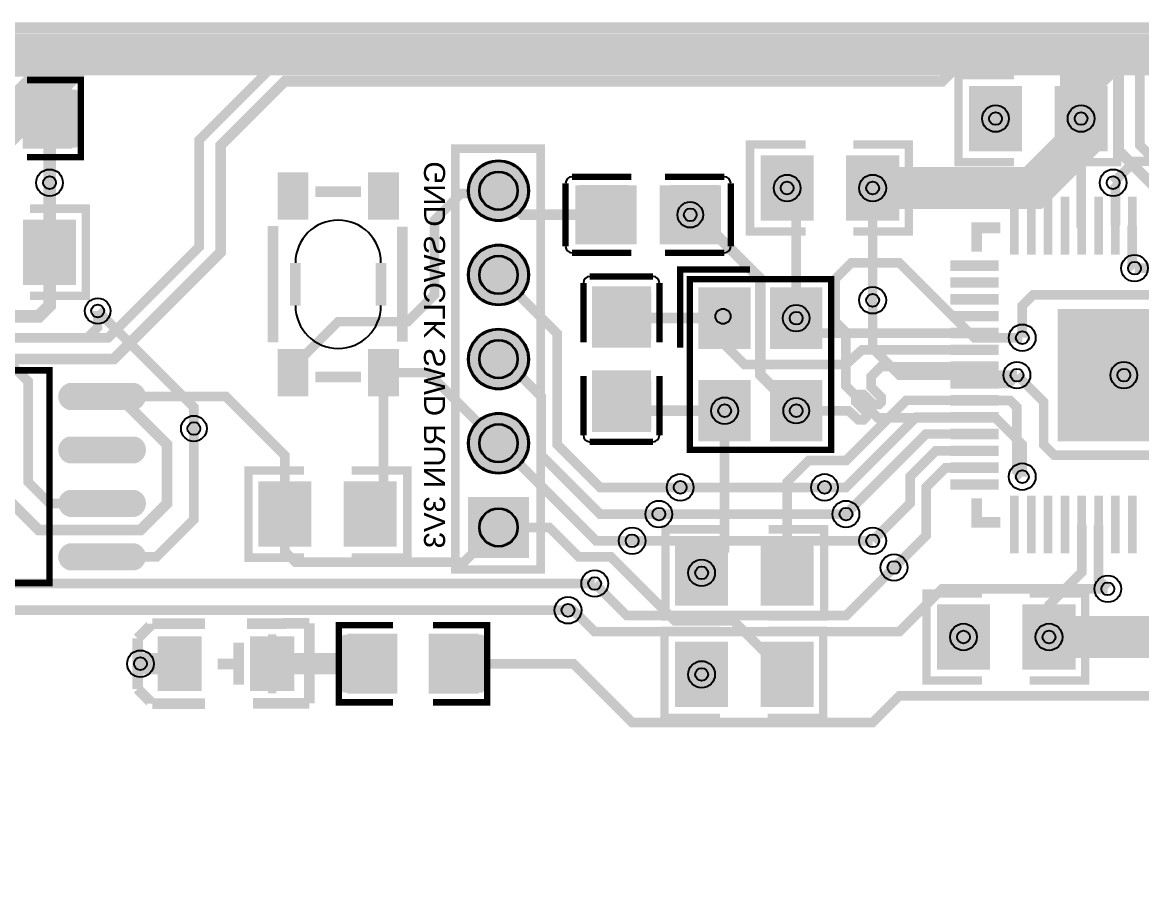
# Model space of a CAD drawing. Extents: x -5 to 8273, y -8280 to 5.
# Drawn here: x 3285 to 4332, y -801 to 5 of the extents above; entities that cross this region are included whole.
import ezdxf

# ---------------------------------------------------------------- set-up
doc = ezdxf.new("R2010")
doc.units = 9
for name, color, linetype, true_color in [('BoardOutLine', 7, 'Continuous', 0xff00ff), ('BottomLayer', 7, 'Continuous', 0x0000ff), ('BottomSilkLayer', 7, 'Continuous', 0x66cc33), ('BottomSolderMaskLayer', 7, 'Continuous', 0xaa00ff), ('Document', 7, 'Continuous', 0xffffff), ('Hole', 7, 'Continuous', 0x222222), ('Multi-Layer', 7, 'Continuous', 0xc0c0c0), ('TopLayer', 7, 'Continuous', 0xff0000), ('TopPasteMaskLayer', 7, 'Continuous', 0x808080), ('TopSilkLayer', 7, 'Continuous', 0xffcc00), ('TopSolderMaskLayer', 7, 'Continuous', 0x800080)]:
    doc.layers.add(name, color=color, linetype=linetype, true_color=true_color)
doc.styles.get("Standard").update_dxf_attribs({"font": 'arial.ttf'})

msp = doc.modelspace()

# ---------------------------------------------------------------- hatches: boundary and pattern name
at = {"layer": 'BottomSolderMaskLayer'}
for points in [[(3701.441, -152.5199999999968, 1), (3758.559, -152.5199999999968, 1)], [(3701.441, -231.26000000000204, 1), (3758.559, -231.26000000000204, 1)], [(3701.441, -310, 1), (3758.559, -310, 1)], [(3701.441, -388.73999999999796, 1), (3758.559, -388.73999999999796, 1)], [(3701.4420362857927, -496.0400362857836), (3701.4420362857927, -438.92203628578864), (3758.5600362857876, -438.92203628578864), (3758.5600362857876, -496.0400362857836)]]:
    msp.add_hatch(color=256, dxfattribs=at).paths.add_polyline_path(points)
at = {"layer": 'Document'}
for points in [[(3514.3699999999953, -567.4420000000027), (3522.243999999999, -567.4420000000027), (3522.243999999999, -622.5599999999977), (3514.3699999999953, -622.5599999999977)], [(3412.0079999999944, -595), (3451.3780000000042, -595), (3451.3780000000042, -589.0950000000012), (3412.0079999999944, -589.0950000000012)], [(3499.985999999997, -598.7090000000026), (3539.3559999999998, -598.7090000000026), (3539.3559999999998, -592.8040000000037), (3499.985999999997, -592.8040000000037)]]:
    msp.add_hatch(color=256, dxfattribs=at).paths.add_polyline_path(points)
at = {"layer": 'Multi-Layer'}
for points in [[(3702.441, -152.5199999999968, 1), (3757.559, -152.5199999999968, 1)], [(3702.441, -231.26000000000204, 1), (3757.559, -231.26000000000204, 1)], [(3702.441, -310, 1), (3757.559, -310, 1)], [(3702.441, -388.73999999999796, 1), (3757.559, -388.73999999999796, 1)], [(3702.4420000000027, -495.0400000000009), (3702.4420000000027, -439.92199999999866), (3757.560000000005, -439.92199999999866), (3757.560000000005, -495.0400000000009)]]:
    msp.add_hatch(color=256, dxfattribs=at).paths.add_polyline_path(points)
at = {"layer": 'TopLayer'}
for points in [[(3285.748000000007, -112.10599999999977), (3285.748000000007, -57.89400000000023), (3330.3359999999957, -57.89400000000023), (3330.3359999999957, -112.10599999999977)], [(4172.165000000008, -56.457000000002154), (4217.834999999992, -56.457000000002154), (4217.834999999992, -113.54299999999785), (4172.165000000008, -113.54299999999785)], [(4252.165000000008, -56.457000000002154), (4297.834999999992, -56.457000000002154), (4297.834999999992, -113.54299999999785), (4252.165000000008, -113.54299999999785)], [(3977.165000000008, -121.45700000000215), (4022.834999999992, -121.45700000000215), (4022.834999999992, -178.54299999999785), (3977.165000000008, -178.54299999999785)], [(4057.165000000008, -121.45700000000215), (4102.834999999992, -121.45700000000215), (4102.834999999992, -178.54299999999785), (4057.165000000008, -178.54299999999785)], [(3551.459999999999, -136.65099999999802), (3551.459999999999, -177.98999999999796), (3523.9000000000015, -177.98999999999796), (3523.9000000000015, -136.65099999999802)], [(3636.0999999999985, -136.65099999999802), (3636.0999999999985, -177.98999999999796), (3608.540000000001, -177.98999999999796), (3608.540000000001, -136.65099999999802)], [(3858.3849999999948, -201.5749999999971), (3858.3849999999948, -148.4250000000029), (3802.8729999999996, -148.4250000000029), (3802.8729999999996, -201.5749999999971)], [(3881.6150000000052, -201.5749999999971), (3881.6150000000052, -148.4250000000029), (3937.1270000000004, -148.4250000000029), (3937.1270000000004, -201.5749999999971)], [(4216.572, -163.5789999999979), (4216.572, -206.8859999999986), (4208.698000000004, -206.8859999999986), (4208.698000000004, -163.5789999999979)], [(4232.322, -163.5789999999979), (4232.322, -206.8859999999986), (4224.448000000004, -206.8859999999986), (4224.448000000004, -163.5789999999979)], [(4248.072, -163.5789999999979), (4248.072, -206.8859999999986), (4240.198000000004, -206.8859999999986), (4240.198000000004, -163.5789999999979)], [(4263.822, -163.5789999999979), (4263.822, -206.8859999999986), (4255.947999999997, -206.8859999999986), (4255.947999999997, -163.5789999999979)], [(4279.572, -163.5789999999979), (4279.572, -206.8859999999986), (4271.697999999997, -206.8859999999986), (4271.697999999997, -163.5789999999979)], [(4295.312000000005, -163.5789999999979), (4295.312000000005, -206.8859999999986), (4287.438000000002, -206.8859999999986), (4287.438000000002, -163.5789999999979)], [(4311.062000000005, -163.5789999999979), (4311.062000000005, -206.8859999999986), (4303.188000000002, -206.8859999999986), (4303.188000000002, -163.5789999999979)], [(4326.811999999998, -163.5789999999979), (4326.811999999998, -206.8859999999986), (4318.937999999995, -206.8859999999986), (4318.937999999995, -163.5789999999979)], [(3287.165000000008, -181.45700000000215), (3332.834999999992, -181.45700000000215), (3332.834999999992, -238.54299999999785), (3287.165000000008, -238.54299999999785)], [(4153.584000000003, -218.70300000000134), (4196.892, -218.70300000000134), (4196.892, -226.57700000000477), (4153.584000000003, -226.57700000000477)], [(4153.584000000003, -234.4429999999993), (4196.892, -234.4429999999993), (4196.892, -242.31699999999546), (4153.584000000003, -242.31699999999546)], [(3818.4249999999956, -298.38499999999476), (3871.5750000000044, -298.38499999999476), (3871.5750000000044, -242.8729999999996), (3818.4249999999956, -242.8729999999996)], [(3917.917999999998, -299.2520000000004), (3965.1619999999966, -299.2520000000004), (3965.1619999999966, -244.1339999999982), (3917.917999999998, -244.1339999999982)], [(4032.092000000004, -299.2520000000004), (3984.847999999998, -299.2520000000004), (3984.847999999998, -244.1339999999982), (4032.092000000004, -244.1339999999982)], [(4153.584000000003, -250.1929999999993), (4196.892, -250.1929999999993), (4196.892, -258.06700000000274), (4153.584000000003, -258.06700000000274)], [(4153.584000000003, -265.9429999999993), (4196.892, -265.9429999999993), (4196.892, -273.81699999999546), (4153.584000000003, -273.81699999999546)], [(4376.025999999998, -263.974000000002), (4376.025999999998, -386.0219999999972), (4253.9779999999955, -386.0219999999972), (4253.9779999999955, -263.974000000002)], [(4153.584000000003, -281.6929999999993), (4196.892, -281.6929999999993), (4196.892, -289.56700000000274), (4153.584000000003, -289.56700000000274)], [(3551.459999999999, -302.0109999999986), (3551.459999999999, -343.34999999999854), (3523.9000000000015, -343.34999999999854), (3523.9000000000015, -302.0109999999986)], [(3636.0999999999985, -302.0109999999986), (3636.0999999999985, -343.34999999999854), (3608.540000000001, -343.34999999999854), (3608.540000000001, -302.0109999999986)], [(4153.584000000003, -297.4429999999993), (4196.892, -297.4429999999993), (4196.892, -305.31700000000274), (4153.584000000003, -305.31700000000274)], [(4153.584000000003, -313.18299999999726), (4196.892, -313.18299999999726), (4196.892, -321.0570000000007), (4153.584000000003, -321.0570000000007)], [(3818.4249999999956, -321.61500000000524), (3871.5750000000044, -321.61500000000524), (3871.5750000000044, -377.1270000000004), (3818.4249999999956, -377.1270000000004)], [(3387.8309999999983, -333.425, -0.7853981633974483), (3387.8309999999983, -356.575), (3330.4690000000046, -356.575, -0.7853981633974483), (3330.4690000000046, -333.425)], [(3917.917999999998, -330.7479999999996), (3965.1619999999966, -330.7479999999996), (3965.1619999999966, -385.8660000000018), (3917.917999999998, -385.8660000000018)], [(4032.092000000004, -330.7479999999996), (3984.847999999998, -330.7479999999996), (3984.847999999998, -385.8660000000018), (4032.092000000004, -385.8660000000018)], [(4153.584000000003, -328.93300000000454), (4196.892, -328.93300000000454), (4196.892, -336.8070000000007), (4153.584000000003, -336.8070000000007)], [(4153.584000000003, -344.68299999999726), (4196.892, -344.68299999999726), (4196.892, -352.5570000000007), (4153.584000000003, -352.5570000000007)], [(4153.584000000003, -360.43299999999726), (4196.892, -360.43299999999726), (4196.892, -368.3070000000007), (4153.584000000003, -368.3070000000007)], [(4153.584000000003, -376.18300000000454), (4196.892, -376.18300000000454), (4196.892, -384.0570000000007), (4153.584000000003, -384.0570000000007)], [(3387.8309999999983, -383.425, -0.7853981633974483), (3387.8309999999983, -406.575), (3330.4690000000046, -406.575, -0.7853981633974483), (3330.4690000000046, -383.425)], [(4153.584000000003, -391.9230000000025), (4196.892, -391.9230000000025), (4196.892, -399.79699999999866), (4153.584000000003, -399.79699999999866)], [(4153.584000000003, -407.6730000000025), (4196.892, -407.6730000000025), (4196.892, -415.54699999999866), (4153.584000000003, -415.54699999999866)], [(3552.834999999992, -483.54299999999785), (3507.165000000008, -483.54299999999785), (3507.165000000008, -426.45700000000215), (3552.834999999992, -426.45700000000215)], [(3632.834999999992, -483.54299999999785), (3587.165000000008, -483.54299999999785), (3587.165000000008, -426.45700000000215), (3632.834999999992, -426.45700000000215)], [(4153.584000000003, -423.4229999999952), (4196.892, -423.4229999999952), (4196.892, -431.29699999999866), (4153.584000000003, -431.29699999999866)], [(3387.8309999999983, -433.425, -0.7853981633974483), (3387.8309999999983, -456.575), (3330.4690000000046, -456.575, -0.7853981633974483), (3330.4690000000046, -433.425)], [(4208.698000000004, -486.4210000000021), (4208.698000000004, -443.11299999999756), (4216.572, -443.11299999999756), (4216.572, -486.4210000000021)], [(4224.448000000004, -486.4210000000021), (4224.448000000004, -443.11299999999756), (4232.322, -443.11299999999756), (4232.322, -486.4210000000021)], [(4240.198000000004, -486.4210000000021), (4240.198000000004, -443.11299999999756), (4248.072, -443.11299999999756), (4248.072, -486.4210000000021)], [(4255.947999999997, -486.4210000000021), (4255.947999999997, -443.11299999999756), (4263.822, -443.11299999999756), (4263.822, -486.4210000000021)], [(4271.697999999997, -486.4210000000021), (4271.697999999997, -443.11299999999756), (4279.572, -443.11299999999756), (4279.572, -486.4210000000021)], [(4287.438000000002, -486.4210000000021), (4287.438000000002, -443.11299999999756), (4295.312000000005, -443.11299999999756), (4295.312000000005, -486.4210000000021)], [(4303.188000000002, -486.4210000000021), (4303.188000000002, -443.11299999999756), (4311.062000000005, -443.11299999999756), (4311.062000000005, -486.4210000000021)], [(4318.937999999995, -486.4210000000021), (4318.937999999995, -443.11299999999756), (4326.811999999998, -443.11299999999756), (4326.811999999998, -486.4210000000021)], [(3942.834999999992, -538.5429999999978), (3897.165000000008, -538.5429999999978), (3897.165000000008, -481.45700000000215), (3942.834999999992, -481.45700000000215)], [(4022.834999999992, -538.5429999999978), (3977.165000000008, -538.5429999999978), (3977.165000000008, -481.45700000000215), (4022.834999999992, -481.45700000000215)], [(3387.8309999999983, -483.425, -0.7853981633974483), (3387.8309999999983, -506.575), (3330.4690000000046, -506.575, -0.7853981633974483), (3330.4690000000046, -483.425)], [(4142.165000000008, -541.4570000000022), (4187.834999999992, -541.4570000000022), (4187.834999999992, -598.5429999999978), (4142.165000000008, -598.5429999999978)], [(4222.165000000008, -541.4570000000022), (4267.834999999992, -541.4570000000022), (4267.834999999992, -598.5429999999978), (4222.165000000008, -598.5429999999978)], [(3451.373000000007, -619.601999999999), (3412.0030000000042, -619.601999999999), (3412.0030000000042, -570.3899999999994), (3451.373000000007, -570.3899999999994)], [(3537.992999999995, -619.601999999999), (3498.6229999999996, -619.601999999999), (3498.6229999999996, -570.3899999999994), (3537.992999999995, -570.3899999999994)], [(3634.251999999993, -567.8940000000002), (3634.251999999993, -622.1059999999998), (3589.6640000000043, -622.1059999999998), (3589.6640000000043, -567.8940000000002)], [(3665.748000000007, -567.8940000000002), (3665.748000000007, -622.1059999999998), (3710.3359999999957, -622.1059999999998), (3710.3359999999957, -567.8940000000002)], [(3897.165000000008, -576.4570000000022), (3942.834999999992, -576.4570000000022), (3942.834999999992, -633.5429999999978), (3897.165000000008, -633.5429999999978)], [(3977.165000000008, -576.4570000000022), (4022.834999999992, -576.4570000000022), (4022.834999999992, -633.5429999999978), (3977.165000000008, -633.5429999999978)]]:
    msp.add_hatch(color=256, dxfattribs=at).paths.add_polyline_path(points)
at = {"layer": 'TopPasteMaskLayer'}
for points in [[(3287.7160000000003, -110.19700000000012), (3287.717000000004, -93.66300000000047), (3305.2360000000044, -93.66300000000047), (3305.2360000000044, -75.94700000000012), (3287.9140000000043, -75.94700000000012), (3287.7160000000003, -59.80399999999645), (3289.6849999999977, -57.83499999999913), (3334.959999999999, -57.83499999999913), (3336.9290000000037, -59.80399999999645), (3336.9290000000037, -110.19700000000012), (3334.959999999999, -112.16600000000471), (3289.6849999999977, -112.16600000000471)], [(4172.165000000008, -56.457000000002154), (4217.834999999992, -56.457000000002154), (4217.834999999992, -113.54299999999785), (4172.165000000008, -113.54299999999785)], [(4252.165000000008, -56.457000000002154), (4297.834999999992, -56.457000000002154), (4297.834999999992, -113.54299999999785), (4252.165000000008, -113.54299999999785)], [(3977.165000000008, -121.45700000000215), (4022.834999999992, -121.45700000000215), (4022.834999999992, -178.54299999999785), (3977.165000000008, -178.54299999999785)], [(4057.165000000008, -121.45700000000215), (4102.834999999992, -121.45700000000215), (4102.834999999992, -178.54299999999785), (4057.165000000008, -178.54299999999785)], [(3551.459999999999, -136.65099999999802), (3551.459999999999, -177.98999999999796), (3523.9000000000015, -177.98999999999796), (3523.9000000000015, -136.65099999999802)], [(3636.0999999999985, -136.65099999999802), (3636.0999999999985, -177.98999999999796), (3608.540000000001, -177.98999999999796), (3608.540000000001, -136.65099999999802)], [(3804.0539999999964, -199.4079999999958), (3804.0539999999964, -149.01499999999942), (3806.0229999999938, -147.0460000000021), (3851.298999999999, -147.0460000000021), (3853.2669999999925, -149.01499999999942), (3853.4649999999965, -165.15800000000309), (3835.748000000007, -165.15800000000309), (3835.748000000007, -182.87400000000343), (3853.0709999999963, -182.87400000000343), (3853.2669999999925, -199.4079999999958), (3851.298999999999, -201.3770000000004), (3806.0229999999938, -201.3770000000004)], [(3888.699999999997, -199.4079999999958), (3888.701000000001, -182.87400000000343), (3906.220000000001, -182.87400000000343), (3906.220000000001, -165.15800000000309), (3888.898000000001, -165.15800000000309), (3888.699999999997, -149.01499999999942), (3890.6689999999944, -147.0460000000021), (3935.944000000003, -147.0460000000021), (3937.9130000000005, -149.01499999999942), (3937.9130000000005, -199.4079999999958), (3935.944000000003, -201.3770000000004), (3890.6689999999944, -201.3770000000004)], [(4216.572, -163.5789999999979), (4208.698000000004, -163.5789999999979), (4208.698000000004, -206.8859999999986), (4216.572, -206.8859999999986)], [(4232.322, -163.5789999999979), (4224.448000000004, -163.5789999999979), (4224.448000000004, -206.8859999999986), (4232.322, -206.8859999999986)], [(4248.072, -163.5789999999979), (4240.198000000004, -163.5789999999979), (4240.198000000004, -206.8859999999986), (4248.072, -206.8859999999986)], [(4263.822, -163.5789999999979), (4255.947999999997, -163.5789999999979), (4255.947999999997, -206.8859999999986), (4263.822, -206.8859999999986)], [(4279.572, -163.5789999999979), (4271.697999999997, -163.5789999999979), (4271.697999999997, -206.8859999999986), (4279.572, -206.8859999999986)], [(4295.312000000005, -163.5789999999979), (4287.438000000002, -163.5789999999979), (4287.438000000002, -206.8859999999986), (4295.312000000005, -206.8859999999986)], [(4303.188000000002, -206.8859999999986), (4311.062000000005, -206.8859999999986), (4311.062000000005, -163.5789999999979), (4303.188000000002, -163.5789999999979)], [(4326.811999999998, -163.5789999999979), (4318.937999999995, -163.5789999999979), (4318.937999999995, -206.8859999999986), (4326.811999999998, -206.8859999999986)], [(3287.165000000008, -181.45700000000215), (3332.834999999992, -181.45700000000215), (3332.834999999992, -238.54299999999785), (3287.165000000008, -238.54299999999785)], [(4153.584000000003, -226.57700000000477), (4196.892, -226.57700000000477), (4196.892, -218.70300000000134), (4153.584000000003, -218.70300000000134)], [(4153.584000000003, -242.31699999999546), (4196.892, -242.31699999999546), (4196.892, -234.4429999999993), (4153.584000000003, -234.4429999999993)], [(3820.591999999997, -244.05400000000373), (3870.9850000000006, -244.05400000000373), (3872.953999999998, -246.02300000000105), (3872.953999999998, -291.29899999999907), (3870.9850000000006, -293.2669999999998), (3854.841999999997, -293.4650000000038), (3854.841999999997, -275.7479999999996), (3837.1259999999966, -275.7479999999996), (3837.1259999999966, -293.0709999999963), (3820.591999999997, -293.2669999999998), (3818.6229999999996, -291.29899999999907), (3818.6229999999996, -246.02300000000105)], [(3917.917999999998, -299.2520000000004), (3965.1619999999966, -299.2520000000004), (3965.1619999999966, -244.1339999999982), (3917.917999999998, -244.1339999999982)], [(4032.092000000004, -299.2520000000004), (3984.847999999998, -299.2520000000004), (3984.847999999998, -244.1339999999982), (4032.092000000004, -244.1339999999982)], [(4196.892, -250.1929999999993), (4153.584000000003, -250.1929999999993), (4153.584000000003, -258.06700000000274), (4196.892, -258.06700000000274)], [(4196.892, -265.9429999999993), (4153.584000000003, -265.9429999999993), (4153.584000000003, -273.81699999999546), (4196.892, -273.81699999999546)], [(4196.892, -281.6929999999993), (4153.584000000003, -281.6929999999993), (4153.584000000003, -289.56700000000274), (4196.892, -289.56700000000274)], [(4363.822, -276.1790000000037), (4363.822, -373.8179999999993), (4266.1830000000045, -373.8179999999993), (4266.1830000000045, -276.1790000000037)], [(3551.459999999999, -302.0109999999986), (3551.459999999999, -343.34999999999854), (3523.9000000000015, -343.34999999999854), (3523.9000000000015, -302.0109999999986)], [(3636.0999999999985, -302.0109999999986), (3636.0999999999985, -343.34999999999854), (3608.540000000001, -343.34999999999854), (3608.540000000001, -302.0109999999986)], [(4196.892, -297.4429999999993), (4153.584000000003, -297.4429999999993), (4153.584000000003, -305.31700000000274), (4196.892, -305.31700000000274)], [(4196.892, -313.18299999999726), (4153.584000000003, -313.18299999999726), (4153.584000000003, -321.0570000000007), (4196.892, -321.0570000000007)], [(3387.8309999999983, -333.425, -0.7853981633974483), (3387.8309999999983, -356.575), (3330.4690000000046, -356.575, -0.7853981633974483), (3330.4690000000046, -333.425)], [(3820.591999999997, -328.6999999999971), (3837.1259999999966, -328.70100000000093), (3837.1259999999966, -346.22000000000116), (3854.841999999997, -346.22000000000116), (3854.841999999997, -328.89800000000105), (3870.9850000000006, -328.6999999999971), (3872.953999999998, -330.6689999999944), (3872.953999999998, -375.94400000000314), (3870.9850000000006, -377.91300000000047), (3820.591999999997, -377.91300000000047), (3818.6229999999996, -375.94400000000314), (3818.6229999999996, -330.6689999999944)], [(3917.917999999998, -330.7479999999996), (3965.1619999999966, -330.7479999999996), (3965.1619999999966, -385.8660000000018), (3917.917999999998, -385.8660000000018)], [(4032.092000000004, -330.7479999999996), (3984.847999999998, -330.7479999999996), (3984.847999999998, -385.8660000000018), (4032.092000000004, -385.8660000000018)], [(4153.584000000003, -336.8070000000007), (4196.892, -336.8070000000007), (4196.892, -328.93300000000454), (4153.584000000003, -328.93300000000454)], [(4153.584000000003, -352.5570000000007), (4196.892, -352.5570000000007), (4196.892, -344.68299999999726), (4153.584000000003, -344.68299999999726)], [(4196.892, -360.43299999999726), (4153.584000000003, -360.43299999999726), (4153.584000000003, -368.3070000000007), (4196.892, -368.3070000000007)], [(4196.892, -376.18300000000454), (4153.584000000003, -376.18300000000454), (4153.584000000003, -384.0570000000007), (4196.892, -384.0570000000007)], [(3387.8309999999983, -383.425, -0.7853981633974483), (3387.8309999999983, -406.575), (3330.4690000000046, -406.575, -0.7853981633974483), (3330.4690000000046, -383.425)], [(4196.892, -391.9230000000025), (4153.584000000003, -391.9230000000025), (4153.584000000003, -399.79699999999866), (4196.892, -399.79699999999866)], [(4196.892, -407.6730000000025), (4153.584000000003, -407.6730000000025), (4153.584000000003, -415.54699999999866), (4196.892, -415.54699999999866)], [(3552.834999999992, -483.54299999999785), (3507.165000000008, -483.54299999999785), (3507.165000000008, -426.45700000000215), (3552.834999999992, -426.45700000000215)], [(3632.834999999992, -483.54299999999785), (3587.165000000008, -483.54299999999785), (3587.165000000008, -426.45700000000215), (3632.834999999992, -426.45700000000215)], [(4196.892, -423.4229999999952), (4153.584000000003, -423.4229999999952), (4153.584000000003, -431.29699999999866), (4196.892, -431.29699999999866)], [(3387.8309999999983, -433.425, -0.7853981633974483), (3387.8309999999983, -456.575), (3330.4690000000046, -456.575, -0.7853981633974483), (3330.4690000000046, -433.425)], [(4216.572, -443.11299999999756), (4208.698000000004, -443.11299999999756), (4208.698000000004, -486.4210000000021), (4216.572, -486.4210000000021)], [(4224.448000000004, -486.4210000000021), (4232.322, -486.4210000000021), (4232.322, -443.11299999999756), (4224.448000000004, -443.11299999999756)], [(4240.198000000004, -486.4210000000021), (4248.072, -486.4210000000021), (4248.072, -443.11299999999756), (4240.198000000004, -443.11299999999756)], [(4255.947999999997, -486.4210000000021), (4263.822, -486.4210000000021), (4263.822, -443.11299999999756), (4255.947999999997, -443.11299999999756)], [(4271.697999999997, -486.4210000000021), (4279.572, -486.4210000000021), (4279.572, -443.11299999999756), (4271.697999999997, -443.11299999999756)], [(4287.438000000002, -486.4210000000021), (4295.312000000005, -486.4210000000021), (4295.312000000005, -443.11299999999756), (4287.438000000002, -443.11299999999756)], [(4303.188000000002, -486.4210000000021), (4311.062000000005, -486.4210000000021), (4311.062000000005, -443.11299999999756), (4303.188000000002, -443.11299999999756)], [(4326.811999999998, -443.11299999999756), (4318.937999999995, -443.11299999999756), (4318.937999999995, -486.4210000000021), (4326.811999999998, -486.4210000000021)], [(3942.834999999992, -538.5429999999978), (3897.165000000008, -538.5429999999978), (3897.165000000008, -481.45700000000215), (3942.834999999992, -481.45700000000215)], [(4022.834999999992, -538.5429999999978), (3977.165000000008, -538.5429999999978), (3977.165000000008, -481.45700000000215), (4022.834999999992, -481.45700000000215)], [(3387.8309999999983, -483.425, -0.7853981633974483), (3387.8309999999983, -506.575), (3330.4690000000046, -506.575, -0.7853981633974483), (3330.4690000000046, -483.425)], [(4142.165000000008, -541.4570000000022), (4187.834999999992, -541.4570000000022), (4187.834999999992, -598.5429999999978), (4142.165000000008, -598.5429999999978)], [(4222.165000000008, -541.4570000000022), (4267.834999999992, -541.4570000000022), (4267.834999999992, -598.5429999999978), (4222.165000000008, -598.5429999999978)], [(3451.373000000007, -619.601999999999), (3412.0030000000042, -619.601999999999), (3412.0030000000042, -570.3899999999994), (3451.373000000007, -570.3899999999994)], [(3537.992999999995, -619.601999999999), (3498.6229999999996, -619.601999999999), (3498.6229999999996, -570.3899999999994), (3537.992999999995, -570.3899999999994)], [(3632.2839999999997, -569.8029999999999), (3632.282999999996, -586.3369999999995), (3614.7639999999956, -586.3369999999995), (3614.7639999999956, -604.0529999999999), (3632.0859999999957, -604.0529999999999), (3632.2839999999997, -620.1960000000036), (3630.3150000000023, -622.1650000000009), (3585.040000000001, -622.1650000000009), (3583.0709999999963, -620.1960000000036), (3583.0709999999963, -569.8029999999999), (3585.040000000001, -567.8339999999953), (3630.3150000000023, -567.8339999999953)], [(3716.9300000000003, -569.8029999999999), (3716.9300000000003, -620.1960000000036), (3714.961000000003, -622.1650000000009), (3669.6849999999977, -622.1650000000009), (3667.717000000004, -620.1960000000036), (3667.5190000000002, -604.0529999999999), (3685.2360000000044, -604.0529999999999), (3685.2360000000044, -586.3369999999995), (3667.9130000000005, -586.3369999999995), (3667.717000000004, -569.8029999999999), (3669.6849999999977, -567.8339999999953), (3714.961000000003, -567.8339999999953)], [(3897.165000000008, -576.4570000000022), (3942.834999999992, -576.4570000000022), (3942.834999999992, -633.5429999999978), (3897.165000000008, -633.5429999999978)], [(3977.165000000008, -576.4570000000022), (4022.834999999992, -576.4570000000022), (4022.834999999992, -633.5429999999978), (3977.165000000008, -633.5429999999978)]]:
    msp.add_hatch(color=256, dxfattribs=at).paths.add_polyline_path(points)
at = {"layer": 'TopSolderMaskLayer'}
for points in [[(3284.748089710236, -113.1059815542394), (3284.748089710236, -56.894018445760594), (3331.336089710232, -56.894018445760594), (3331.336089710232, -113.1059815542394)], [(4170.165000000008, -54.45703503424738), (4219.834999999992, -54.45703503424738), (4219.834999999992, -115.54296496575262), (4170.165000000008, -115.54296496575262)], [(4250.165000000008, -54.45703503424738), (4299.834999999992, -54.45703503424738), (4299.834999999992, -115.54296496575262), (4250.165000000008, -115.54296496575262)], [(3701.441, -152.5199999999968, 1), (3758.559, -152.5199999999968, 1)], [(3975.165000000008, -119.45703503424738), (4024.834999999992, -119.45703503424738), (4024.834999999992, -180.54296496575262), (3975.165000000008, -180.54296496575262)], [(4055.165000000008, -119.45703503424738), (4104.834999999992, -119.45703503424738), (4104.834999999992, -180.54296496575262), (4055.165000000008, -180.54296496575262)], [(3552.1266827934887, -135.15101814289665), (3552.1266827934887, -179.4900544286793), (3523.233317206512, -179.4900544286793), (3523.233317206512, -135.15101814289665)], [(3636.766682793488, -135.15101814289665), (3636.766682793488, -179.4900544286793), (3607.8733172065113, -179.4900544286793), (3607.8733172065113, -135.15101814289665)], [(3859.384963971752, -202.5749999999971), (3859.384963971752, -147.4250000000029), (3801.8729639717567, -147.4250000000029), (3801.8729639717567, -202.5749999999971)], [(3880.615036028248, -202.5749999999971), (3880.615036028248, -147.4250000000029), (3938.1270360282433, -147.4250000000029), (3938.1270360282433, -202.5749999999971)], [(4216.75077266954, -158.16487515874906), (4216.75077266954, -212.30137515874958), (4208.518772669551, -212.30137515874958), (4208.518772669551, -158.16487515874906)], [(4232.500772669548, -158.16487515874906), (4232.500772669548, -212.30137515874958), (4224.268772669544, -212.30137515874958), (4224.268772669544, -158.16487515874906)], [(4248.250772669548, -158.16487515874906), (4248.250772669548, -212.30137515874958), (4240.018772669544, -212.30137515874958), (4240.018772669544, -158.16487515874906)], [(4264.001227330453, -158.16487515874906), (4264.001227330453, -212.30137515874958), (4255.7692273304565, -212.30137515874958), (4255.7692273304565, -158.16487515874906)], [(4279.75077266954, -158.16487515874906), (4279.75077266954, -212.30137515874958), (4271.518772669544, -212.30137515874958), (4271.518772669544, -158.16487515874906)], [(4295.490772669546, -158.16487515874906), (4295.490772669546, -212.30137515874958), (4287.258772669549, -212.30137515874958), (4287.258772669549, -158.16487515874906)], [(4311.240772669546, -158.16487515874906), (4311.240772669546, -212.30137515874958), (4303.008772669549, -212.30137515874958), (4303.008772669549, -158.16487515874906)], [(4326.990772669538, -158.16487515874906), (4326.990772669538, -212.30137515874958), (4318.758772669542, -212.30137515874958), (4318.758772669542, -158.16487515874906)], [(3285.165000000008, -179.45703503424738), (3334.834999999992, -179.45703503424738), (3334.834999999992, -240.54296496575262), (3285.165000000008, -240.54296496575262)], [(3701.441, -231.26000000000204, 1), (3758.559, -231.26000000000204, 1)], [(4152.599386334776, -217.71850000000268), (4197.876431800862, -217.71850000000268), (4197.876431800862, -227.56150000000343), (4152.599386334776, -227.56150000000343)], [(4152.599386334776, -233.45850000000064), (4197.876431800862, -233.45850000000064), (4197.876431800862, -243.3015000000014), (4152.599386334776, -243.3015000000014)], [(3817.4675493586983, -299.4294026340576), (3872.5324506413017, -299.4294026340576), (3872.5324506413017, -241.82852210724377), (3817.4675493586983, -241.82852210724377)], [(3917.06085714286, -300.41879366691865), (3966.0191428571416, -300.41879366691865), (3966.0191428571416, -242.96746033358795), (3917.06085714286, -242.96746033358795)], [(4032.949142857142, -300.41879366691865), (3983.9908571428605, -300.41879366691865), (3983.9908571428605, -242.96746033358795), (4032.949142857142, -242.96746033358795)], [(4152.599386334776, -249.20850000000064), (4197.876431800862, -249.20850000000064), (4197.876431800862, -259.0515000000014), (4152.599386334776, -259.0515000000014)], [(4152.599386334776, -264.95850000000064), (4197.876431800862, -264.95850000000064), (4197.876431800862, -274.8015000000014), (4152.599386334776, -274.8015000000014)], [(4377.01054033282, -262.9894596671729), (4377.01054033282, -387.00647580030636), (4252.993524199694, -387.00647580030636), (4252.993524199694, -262.9894596671729)], [(3701.441, -310, 1), (3758.559, -310, 1)], [(4152.599386334776, -280.70850000000064), (4197.876431800862, -280.70850000000064), (4197.876431800862, -290.5515000000014), (4152.599386334776, -290.5515000000014)], [(3552.1266827934887, -300.5110181428972), (3552.1266827934887, -344.85005442867987), (3523.233317206512, -344.85005442867987), (3523.233317206512, -300.5110181428972)], [(3636.766682793488, -300.5110181428972), (3636.766682793488, -344.85005442867987), (3607.8733172065113, -344.85005442867987), (3607.8733172065113, -300.5110181428972)], [(4152.599386334776, -296.45850000000064), (4197.876431800862, -296.45850000000064), (4197.876431800862, -306.3015000000014), (4152.599386334776, -306.3015000000014)], [(4152.599386334776, -312.1984999999986), (4197.876431800862, -312.1984999999986), (4197.876431800862, -322.04149999999936), (4152.599386334776, -322.04149999999936)], [(3817.4675493586983, -320.5705973659424), (3872.5324506413017, -320.5705973659424), (3872.5324506413017, -378.17147789275623), (3817.4675493586983, -378.17147789275623)], [(3390.3088401727873, -332.425, -0.7853981633974483), (3390.3088401727873, -357.575), (3327.9911598272156, -357.575, -0.7853981633974483), (3327.9911598272156, -332.425)], [(3917.06085714286, -329.58120633308135), (3966.0191428571416, -329.58120633308135), (3966.0191428571416, -387.03253966641205), (3917.06085714286, -387.03253966641205)], [(4032.949142857142, -329.58120633308135), (3983.9908571428605, -329.58120633308135), (3983.9908571428605, -387.03253966641205), (4032.949142857142, -387.03253966641205)], [(4152.599386334776, -327.9484999999986), (4197.876431800862, -327.9484999999986), (4197.876431800862, -337.79149999999936), (4152.599386334776, -337.79149999999936)], [(4152.599386334776, -343.6984999999986), (4197.876431800862, -343.6984999999986), (4197.876431800862, -353.54149999999936), (4152.599386334776, -353.54149999999936)], [(3701.441, -388.73999999999796, 1), (3758.559, -388.73999999999796, 1)], [(4152.599386334776, -359.4484999999986), (4197.876431800862, -359.4484999999986), (4197.876431800862, -369.29149999999936), (4152.599386334776, -369.29149999999936)], [(4152.599386334776, -375.1984999999986), (4197.876431800862, -375.1984999999986), (4197.876431800862, -385.04149999999936), (4152.599386334776, -385.04149999999936)], [(3390.3088401727873, -382.425, -0.7853981633974483), (3390.3088401727873, -407.575), (3327.9911598272156, -407.575, -0.7853981633974483), (3327.9911598272156, -382.425)], [(4152.599386334776, -390.93850000000384), (4197.876431800862, -390.93850000000384), (4197.876431800862, -400.7814999999973), (4152.599386334776, -400.7814999999973)], [(4152.599386334776, -406.68850000000384), (4197.876431800862, -406.68850000000384), (4197.876431800862, -416.5314999999973), (4152.599386334776, -416.5314999999973)], [(3554.834999999992, -485.5429649657526), (3505.165000000008, -485.5429649657526), (3505.165000000008, -424.4570350342474), (3554.834999999992, -424.4570350342474)], [(3634.834999999992, -485.5429649657526), (3585.165000000008, -485.5429649657526), (3585.165000000008, -424.4570350342474), (3634.834999999992, -424.4570350342474)], [(4152.599386334776, -422.43849999999657), (4197.876431800862, -422.43849999999657), (4197.876431800862, -432.2814999999973), (4152.599386334776, -432.2814999999973)], [(3390.3088401727873, -432.425, -0.7853981633974483), (3390.3088401727873, -457.575), (3327.9911598272156, -457.575, -0.7853981633974483), (3327.9911598272156, -432.425)], [(3701.4420362857927, -496.0400362857836), (3701.4420362857927, -438.92203628578864), (3758.5600362857876, -438.92203628578864), (3758.5600362857876, -496.0400362857836)], [(4208.518772669551, -491.83512484125094), (4208.518772669551, -437.697374777752), (4216.75077266954, -437.697374777752), (4216.75077266954, -491.83512484125094)], [(4224.268772669544, -491.83512484125094), (4224.268772669544, -437.697374777752), (4232.500772669548, -437.697374777752), (4232.500772669548, -491.83512484125094)], [(4240.018772669544, -491.83512484125094), (4240.018772669544, -437.697374777752), (4248.250772669548, -437.697374777752), (4248.250772669548, -491.83512484125094)], [(4255.7692273304565, -491.83512484125094), (4255.7692273304565, -437.697374777752), (4264.001227330453, -437.697374777752), (4264.001227330453, -491.83512484125094)], [(4271.518772669544, -491.83512484125094), (4271.518772669544, -437.697374777752), (4279.75077266954, -437.697374777752), (4279.75077266954, -491.83512484125094)], [(4287.258772669549, -491.83512484125094), (4287.258772669549, -437.697374777752), (4295.490772669546, -437.697374777752), (4295.490772669546, -491.83512484125094)], [(4303.008772669549, -491.83512484125094), (4303.008772669549, -437.697374777752), (4311.240772669546, -437.697374777752), (4311.240772669546, -491.83512484125094)], [(4318.758772669542, -491.83512484125094), (4318.758772669542, -437.697374777752), (4326.990772669538, -437.697374777752), (4326.990772669538, -491.83512484125094)], [(3944.834999999992, -540.5429649657526), (3895.165000000008, -540.5429649657526), (3895.165000000008, -479.4570350342474), (3944.834999999992, -479.4570350342474)], [(4024.834999999992, -540.5429649657526), (3975.165000000008, -540.5429649657526), (3975.165000000008, -479.4570350342474), (4024.834999999992, -479.4570350342474)], [(3390.3088401727873, -482.425, -0.7853981633974483), (3390.3088401727873, -507.575), (3327.9911598272156, -507.575, -0.7853981633974483), (3327.9911598272156, -482.425)], [(4140.165000000008, -539.4570350342474), (4189.834999999992, -539.4570350342474), (4189.834999999992, -600.5429649657526), (4140.165000000008, -600.5429649657526)], [(4220.165000000008, -539.4570350342474), (4269.834999999992, -539.4570350342474), (4269.834999999992, -600.5429649657526), (4220.165000000008, -600.5429649657526)], [(3452.3728983998008, -620.6018171214891), (3411.0028983998054, -620.6018171214891), (3411.0028983998054, -569.3898577611617), (3452.3728983998008, -569.3898577611617)], [(3538.992898399796, -620.6018171214891), (3497.6228983997935, -620.6018171214891), (3497.6228983997935, -569.3898577611617), (3538.992898399796, -569.3898577611617)], [(3635.251910289764, -566.8940184457606), (3635.251910289764, -623.1059815542394), (3588.663910289768, -623.1059815542394), (3588.663910289768, -566.8940184457606)], [(3664.748089710236, -566.8940184457606), (3664.748089710236, -623.1059815542394), (3711.336089710232, -623.1059815542394), (3711.336089710232, -566.8940184457606)], [(3895.165000000008, -574.4570350342474), (3944.834999999992, -574.4570350342474), (3944.834999999992, -635.5429649657526), (3895.165000000008, -635.5429649657526)], [(3975.165000000008, -574.4570350342474), (4024.834999999992, -574.4570350342474), (4024.834999999992, -635.5429649657526), (3975.165000000008, -635.5429649657526)]]:
    msp.add_hatch(color=256, dxfattribs=at).paths.add_polyline_path(points)

# ---------------------------------------------------------------- linework, layer by layer
at = {"layer": 'BoardOutLine', "const_width": 10}
msp.add_lwpolyline([(0, 0), (8267.700000000004, 0), (8267.700000000004, -8267.700000000004), (0, -8267.700000000004), (0, 0)], close=True, dxfattribs=at)
at = {"layer": 'BottomLayer'}
for points, const_width in [([(3335, -25), (2640, -25), (2540, -125)], 39.37), ([(3120, -210), (3150, -210), (3335, -25), (4300, -25)], 39.37), ([(4245, -570), (4475, -570), (4565, -480), (4565, -50), (4540, -25), (4455, -25), (4430, -50), (4430, -75)], 39.37), ([(4480, -25), (4300, -25), (4275, -50), (4275, -85)], 39.37), ([(4275, -85), (4275, -105), (4230, -150), (4080, -150)], 39.37), ([(4465, -125), (4325, -125), (4305, -145)], 9), ([(4008.5, -358.3000000000029), (3975, -324.8000000000029), (3975, -235), (3915, -175), (3909.3699999999953, -175)], 10), ([(4325, -225), (4365, -225), (4380, -210), (4415, -210), (4450, -175)], 9), ([(4220, -420), (4220, -390), (4195, -365), (4085, -365), (4055, -335), (4055, -285), (4045, -275), (4045, -235), (4060, -220), (4105, -220), (4175, -290), (4220, -290)], 9), ([(4080, -255), (4080, -300), (4105, -325), (4215, -325)], 9), ([(3445, -375), (3445, -355), (3355, -265)], 9), ([(4035, -430), (3900, -430)], 9), ([(4055, -455), (3880, -455)], 9), ([(4080, -480), (3855, -480)], 9), ([(4100, -505), (4055, -550), (3850, -550), (3820, -520)], 9), ([(3795, -545), (3800, -545), (3820, -565), (4105, -565), (4145, -525), (4300, -525)], 9)]:
    msp.add_lwpolyline(points, dxfattribs=dict(at, const_width=const_width))
at = {"layer": 'BottomSolderMaskLayer'}
for centre, radius in [((3730, -152.5199999999968), 28.558999999999997), ((3730.001000000004, -152.52100000000064), 18.135001270002537), ((3730, -231.26000000000204), 28.558999999999997), ((3730.001000000004, -231.2609999999986), 18.135001270002537), ((3730, -310), 28.558999999999997), ((3730.001000000004, -310.00100000000384), 18.135001270002537), ((3730, -388.73999999999796), 28.558999999999997), ((3730.001000000004, -388.7410000000018), 18.135001270002537), ((3730.001000000004, -467.48099999999977), 18.135001270002537)]:
    msp.add_circle(centre, radius, dxfattribs=at)
at = {"layer": 'Document'}
msp.add_circle((3940, -270), 7.069999999999999, dxfattribs=at)
at = {"layer": 'Hole'}
for centre in [(4195, -85), (4275, -85), (3310, -145), (4000, -150), (4080, -150), (4305, -145), (3909.3699999999953, -175), (4325, -225), (4080, -255), (3355, -265), (4008.470000000001, -271.6900000000023), (4220, -290), (4215, -325), (4315, -325), (3941.540000000008, -358.3000000000029), (4008.5, -358.3000000000029), (3445, -375), (4220, -420), (3900, -430), (4035, -430), (3880, -455), (4055, -455), (3855, -480), (4080, -480), (4100, -505), (3920, -510), (3820, -520), (4300, -525), (3795, -545), (4165, -570), (4245, -570), (3395, -595), (3920, -605)]:
    msp.add_circle(centre, 6, dxfattribs=at)
at = {"layer": 'Multi-Layer'}
for centre, radius in [((4195, -85), 12.5), ((4275, -85), 12.5), ((3730, -152.5199999999968), 27.559), ((3310, -145), 12.5), ((3730.001000000004, -152.52100000000064), 17.5), ((4305, -145), 12.5), ((4000, -150), 12.5), ((4080, -150), 12.5), ((3909.3699999999953, -175), 12.008000000000001), ((3730, -231.26000000000204), 27.559), ((3730.001000000004, -231.2609999999986), 17.5), ((4325, -225), 12.5), ((4080, -255), 12.5), ((3355, -265), 12.008000000000001), ((4008.470000000001, -271.6900000000023), 12.5), ((3730, -310), 27.559), ((4220, -290), 12.5), ((3730.001000000004, -310.00100000000384), 17.5), ((4215, -325), 12.5), ((4315, -325), 12.5), ((3941.540000000008, -358.3000000000029), 12.5), ((4008.5, -358.3000000000029), 12.008000000000001), ((3445, -375), 12.008000000000001), ((3730, -388.73999999999796), 27.559), ((3730.001000000004, -388.7410000000018), 17.5), ((4220, -420), 12.5), ((3900, -430), 12.5), ((4035, -430), 12.5), ((3730.001000000004, -467.48099999999977), 17.5), ((3880, -455), 12.5), ((4055, -455), 12.5), ((3855, -480), 12.5), ((4080, -480), 12.5), ((3920, -510), 12.5), ((4100, -505), 12.5), ((3820, -520), 12.5), ((4300, -525), 12.5), ((3795, -545), 12.5), ((4165, -570), 12.5), ((4245, -570), 12.5), ((3395, -595), 12.5), ((3920, -605), 12.5)]:
    msp.add_circle(centre, radius, dxfattribs=at)
at = {"layer": 'TopLayer'}
for points, const_width in [([(2695, -450), (2695, -445), (2850, -290), (3365, -290), (3450, -205), (3450, -105), (3525, -30), (4135, -30), (4150, -15), (4310, -15), (4330, -35), (4330, -110), (4370.100000000006, -150.10000000000582), (4370.100000000006, -185.1999999999971)], 9), ([(2695, -550), (2740, -550), (2795, -495), (2795, -375), (2860, -310), (3370, -310), (3470, -210), (3470, -110), (3530, -50), (4145, -50), (4160, -35), (4305, -35), (4310, -40), (4310, -115), (4354.399999999994, -159.40000000000146), (4354.399999999994, -185.1999999999971)], 10), ([(3121.199999999997, -50.30000000000291), (3129.7000000000044, -50.30000000000291), (3140, -40), (3295, -40), (3308, -53), (3308, -85)], 11.811), ([(3308.040000000001, -85), (3310, -86.95999999999913), (3310, -145)], 11.811), ([(4275.635000000002, -185.22899999999936), (4275, -184.59500000000116), (4275, -85)], 9), ([(3310, -145), (3310, -210)], 11.811), ([(4008.4649999999965, -271.6929999999993), (4008.4649999999965, -158.46500000000378), (4000, -150)], 9), ([(4080, -255), (4080, -150)], 9), ([(4307.129999999997, -185.2300000000032), (4307.129999999997, -147.13000000000466), (4305, -145)], 9), ([(3537.6800000000003, -322.6800000000003), (3537.6800000000003, -317.3199999999997), (3580, -275), (3645, -275), (3670, -250), (3670, -180), (3695, -155), (3727.520000000004, -155), (3730, -152.5199999999968)], 9), ([(3730, -152.5199999999968), (3752.479999999996, -175), (3830.6300000000047, -175)], 10), ([(4325, -225), (4322.879999999997, -222.87999999999738), (4322.879999999997, -185.2300000000032)], 9), ([(3310, -210), (3310, -260), (3300, -270), (3050, -270), (3040, -260), (3040, -210)], 11.811), ([(3900, -430), (3825, -430), (3785, -390), (3785, -286.3000000000029), (3730, -231.3000000000029)], 9), ([(4220, -290), (4220, -260), (4230, -250), (4380, -250), (4395, -265), (4395, -309.1999999999971), (4402.9000000000015, -317.09999999999854)], 9), ([(3355, -265), (3355, -280.4559999999983), (3345.4560000000056, -290)], 9), ([(3845, -270.63000000000466), (3846.0599999999977, -271.6900000000023), (3941.540000000008, -271.6900000000023)], 10), ([(3941.5, -271.6999999999971), (3941.5, -296.5), (3960, -315), (4055, -315), (4070, -301.40000000000146), (4175.200000000004, -301.40000000000146)], 9), ([(4175.235000000001, -285.6290000000008), (4022.400999999998, -285.6290000000008), (4008.4649999999965, -271.6929999999993)], 9), ([(3359.1500000000015, -445), (3310, -445), (3290, -425), (3290, -331.0440000000017), (3268.9559999999983, -310)], 9), ([(3880, -455), (3825, -455), (3770, -400), (3770, -345), (3735, -310), (3730, -310)], 9), ([(4175.200000000004, -317.09999999999854), (4087.9000000000015, -317.09999999999854), (4078.5999999999985, -326.40000000000146), (4078.5999999999985, -336.09999999999854), (4088, -345.59999999999854), (4088, -350.3000000000029), (4085.600000000006, -352.6000000000058), (4080.9000000000015, -352.6000000000058), (4071.5, -343.20000000000437), (4066.800000000003, -343.20000000000437), (4064.399999999994, -345.59999999999854), (4064.399999999994, -350.3000000000029), (4073.9000000000015, -359.6999999999971), (4073.9000000000015, -364.40000000000146), (4071.5, -366.79999999999563), (4066.800000000003, -366.79999999999563), (4057.399999999994, -358.3000000000029), (4008.5, -358.3000000000029)], 9), ([(3610, -455), (3622.3199999999997, -442.6800000000003), (3622.3199999999997, -322.6800000000003)], 9), ([(3730, -388.73999999999796), (3663.941000000006, -322.68099999999686), (3622.318999999996, -322.68099999999686)], 9), ([(4175.233999999997, -332.8689999999988), (4207.131000000001, -332.8689999999988), (4215, -325)], 9), ([(4400, -420), (4380, -400), (4250, -400), (4240, -390), (4240, -350), (4215, -325)], 9), ([(3000, -370), (3070, -370), (3200, -370), (3300, -470), (3395, -470), (3420, -445), (3420, -390), (3375, -345), (3359.1500000000015, -345)], 10), ([(3530, -455), (3530, -400), (3475, -345), (3359.1500000000015, -345)], 9), ([(3845, -349.36999999999534), (3853.9300000000003, -358.3000000000029), (3941.540000000008, -358.3000000000029)], 10), ([(4175.200000000004, -348.59999999999854), (4111.4000000000015, -348.59999999999854), (4055, -405), (4020, -405), (4000, -425), (4000, -510)], 9), ([(4175.233999999997, -348.6180000000022), (4208.617999999995, -348.6180000000022), (4215, -355), (4215, -415), (4220, -420)], 9), ([(3920, -510), (3941.5350000000035, -488.4650000000038), (3941.5350000000035, -358.3029999999999)], 9), ([(4175.200000000004, -364.40000000000146), (4120.600000000006, -364.40000000000146), (4055, -430), (4035, -430)], 9), ([(3359.1500000000015, -495), (3410, -495), (3445, -460), (3445, -375)], 9), ([(4175.200000000004, -380.1000000000058), (4129.902000000002, -380.1000000000058), (4055.0020000000077, -455), (4055, -455)], 9), ([(3855, -480), (3821.300000000003, -480), (3730, -388.6999999999971)], 9), ([(3820, -520), (2945, -520), (2906.0009999999966, -481.00100000000384), (2906.0009999999966, -395)], 9), ([(4175.239000000001, -395.85899999999674), (4139.141000000003, -395.85899999999674), (4115, -420), (4115, -445), (4080, -480)], 9), ([(4100, -505), (4130, -475), (4130, -430), (4148.388999999996, -411.60899999999674), (4175.239000000001, -411.60899999999674)], 9), ([(3530, -455), (3530, -490), (3540, -500), (3697.479999999996, -500), (3730, -467.4800000000032)], 9), ([(4245, -570), (4245, -540), (4275.635000000002, -509.36499999999796), (4275.635000000002, -464.76900000000023)], 9), ([(4291.377, -464.7679999999964), (4291.377, -516.3770000000004), (4300, -525)], 9), ([(3730, -467.5), (3777.5, -467.5), (3805, -495), (3835, -495), (3895, -555), (3950, -555), (4000, -605)], 9), ([(3688, -595), (3800, -595), (3855, -650), (4080, -650), (4105, -625), (4395, -625), (4405, -615), (4405, -540), (4450, -495)], 9), ([(2906, -540), (2911, -545), (3795, -545)], 9), ([(4245, -570), (4370, -570)], 39.37), ([(3431.6889999999985, -595), (3395, -595)], 20), ([(3611.958000000006, -595), (3518.3099999999977, -595)], 20)]:
    msp.add_lwpolyline(points, dxfattribs=dict(at, const_width=const_width))
at = {"layer": 'TopSilkLayer'}
for points, const_width in [([(4212.269999999997, -125.73999999999796), (4160.299999999996, -125.73999999999796), (4160.299999999996, -44.23999999999796), (4212.269999999997, -44.23999999999796)], 7.87), ([(4256.840000000004, -125.73999999999796), (4308.810000000005, -125.73999999999796), (4308.810000000005, -44.23999999999796), (4256.840000000004, -44.23999999999796)], 7.87), ([(3288.7479999999923, -121.10599999999977), (3339.336000000003, -121.10599999999977), (3339.336000000003, -48.89400000000023), (3288.7479999999923, -48.89400000000023)], 6), ([(4017.269999999997, -190.73999999999796), (3965.2999999999956, -190.73999999999796), (3965.2999999999956, -109.23999999999796), (4017.269999999997, -109.23999999999796)], 7.87), ([(4061.840000000004, -190.73999999999796), (4113.810000000005, -190.73999999999796), (4113.810000000005, -109.23999999999796), (4061.840000000004, -109.23999999999796)], 7.87), ([(3792.6929999999993, -204.5749999999971), (3792.6929999999993, -145.4250000000029)], 6), ([(3798.6929999999993, -139.4250000000029), (3854.2050000000017, -139.4250000000029)], 6), ([(3941.3070000000007, -139.4250000000029), (3885.7949999999983, -139.4250000000029)], 6), ([(3947.3070000000007, -204.5749999999971), (3947.3070000000007, -145.4250000000029)], 6), ([(3601.409999999996, -153.38999999999942), (3558.590000000004, -153.38999999999942)], 10), ([(3291.840000000004, -250.73999999999796), (3343.810000000005, -250.73999999999796), (3343.810000000005, -169.23999999999796), (3291.840000000004, -169.23999999999796)], 7.87), ([(3518.980000000003, -185.62600000000384), (3518.980000000003, -294.37399999999616)], 10), ([(3639.9949999999953, -293.7960000000021), (3639.9949999999953, -186.2039999999979)], 10), ([(4177.207999999999, -209.59900000000198), (4177.207999999999, -191.13999999999942), (4177.207999999999, -187.20200000000477), (4199.6029999999955, -187.20200000000477)], 10), ([(3854.2050000000017, -210.5749999999971), (3798.6929999999993, -210.5749999999971)], 6), ([(3885.7949999999983, -210.5749999999971), (3941.3070000000007, -210.5749999999971)], 6), ([(3540, -220), (3540, -260)], 10), ([(3620, -220), (3620, -260)], 10), ([(3815.4249999999956, -232.6929999999993), (3874.5750000000044, -232.6929999999993)], 6), ([(3965.1619999999966, -226.13400000000547), (3899.917999999998, -226.13400000000547), (3899.917999999998, -299.2520000000004)], 6), ([(3809.425000000003, -294.20500000000175), (3809.425000000003, -238.6929999999993)], 6), ([(3880.574999999997, -238.6929999999993), (3880.574999999997, -294.20500000000175)], 6), ([(3601.409999999996, -326.6100000000006), (3558.590000000004, -326.6100000000006)], 10), ([(3809.425000000003, -325.79499999999825), (3809.425000000003, -381.3070000000007)], 6), ([(3880.574999999997, -381.3070000000007), (3880.574999999997, -325.79499999999825)], 6), ([(3815.4249999999956, -387.3070000000007), (3874.5750000000044, -387.3070000000007)], 6), ([(3548.159999999996, -414.26000000000204), (3496.189999999995, -414.26000000000204), (3496.189999999995, -495.76000000000204), (3548.159999999996, -495.76000000000204)], 7.87), ([(3592.730000000003, -414.26000000000204), (3644.7000000000044, -414.26000000000204), (3644.7000000000044, -495.76000000000204), (3592.730000000003, -495.76000000000204)], 7.87), ([(4199.6029999999955, -462.7920000000013), (4177.207999999999, -462.7920000000013), (4177.207999999999, -440.3969999999972)], 10), ([(3938.159999999996, -469.26000000000204), (3886.189999999995, -469.26000000000204), (3886.189999999995, -550.760000000002), (3938.159999999996, -550.760000000002)], 7.87), ([(3982.730000000003, -469.26000000000204), (4034.7000000000044, -469.26000000000204), (4034.7000000000044, -550.760000000002), (3982.730000000003, -550.760000000002)], 7.87), ([(4182.269999999997, -610.739999999998), (4130.299999999996, -610.739999999998), (4130.299999999996, -529.239999999998), (4182.269999999997, -529.239999999998)], 7.87), ([(4226.840000000004, -610.739999999998), (4278.810000000005, -610.739999999998), (4278.810000000005, -529.239999999998), (4226.840000000004, -529.239999999998)], 7.87), ([(3406.097999999998, -557.5979999999981), (3406.097999999998, -557.6000000000058), (3392.3210000000036, -571.3770000000004)], 10), ([(3455.3120000000054, -557.5979999999981), (3406.097999999998, -557.5979999999981)], 10), ([(3494.6820000000007, -557.5979999999981), (3552.952999999994, -557.2050000000017)], 10), ([(3552.952999999994, -557.2050000000017), (3552.952999999994, -632.0089999999982)], 10), ([(3631.2520000000077, -558.8940000000002), (3580.663999999997, -558.8940000000002), (3580.663999999997, -631.1059999999998), (3631.2520000000077, -631.1059999999998)], 6), ([(3668.7479999999923, -558.8940000000002), (3719.336000000003, -558.8940000000002), (3719.336000000003, -631.1059999999998), (3668.7479999999923, -631.1059999999998)], 6), ([(3937.269999999997, -645.739999999998), (3885.2999999999956, -645.739999999998), (3885.2999999999956, -564.239999999998), (3937.269999999997, -564.239999999998)], 7.87), ([(3981.840000000004, -645.739999999998), (4033.810000000005, -645.739999999998), (4033.810000000005, -564.239999999998), (3981.840000000004, -564.239999999998)], 7.87), ([(3392.3210000000036, -571.3770000000004), (3392.3210000000036, -618.6229999999996)], 10), ([(3486.8110000000015, -575.3150000000023), (3486.8110000000015, -614.6849999999977)], 10), ([(3486.8110000000015, -595.1990000000005), (3467.1259999999966, -595.1990000000005)], 10), ([(3406.097999999998, -632.4020000000019), (3406.097999999998, -632.3999999999942), (3392.3210000000036, -618.6229999999996)], 10), ([(3455.3120000000054, -632.4020000000019), (3406.097999999998, -632.4020000000019)], 10), ([(3500.197, -632.0080000000016), (3552.952999999994, -632.0080000000016)], 10)]:
    msp.add_lwpolyline(points, dxfattribs=dict(at, const_width=const_width))
for points, const_width in [([(3689.631000000001, -506.8510000000024), (3769.370999999999, -506.8510000000024), (3769.370999999999, -113.15000000000146), (3689.631000000001, -113.15000000000146), (3689.631000000001, -506.8510000000024)], 8), ([(3908.918000000005, -235.1339999999982), (4041.091999999997, -235.1339999999982), (4041.091999999997, -394.8660000000018), (3908.918000000005, -394.8660000000018), (3908.918000000005, -235.1339999999982)], 6), ([(3190.101999999999, -320.54299999999785), (3309.898000000001, -320.54299999999785), (3309.898000000001, -519.4570000000022), (3190.101999999999, -519.4570000000022), (3190.101999999999, -320.54299999999785)], 6)]:
    msp.add_lwpolyline(points, close=True, dxfattribs=dict(at, const_width=const_width))
for centre, radius, start, end in [((3798.6929999999993, -145.4250000000029), 6, 90, 180), ((3941.3070000000007, -145.4250000000029), 6, 0, 90), ((3580, -220), 40, 0, 180), ((3798.6929999999993, -204.5749999999971), 6, 180.00000000000867, 270), ((3941.3070000000007, -204.5749999999971), 6, 270, 359.9999999999913), ((3815.425000000003, -238.6929999999993), 6, 90, 180), ((3874.574999999997, -238.6929999999993), 6, 0, 90), ((3580, -260), 40, 180, 0), ((3815.425000000003, -381.3070000000007), 6, 180, 270), ((3874.574999999997, -381.3070000000007), 6, 270, 359.99999999999136)]:
    msp.add_arc(centre, radius, start, end, dxfattribs=at)
at = {"layer": 'TopSolderMaskLayer'}
for centre, radius in [((3730, -152.5199999999968), 28.558999999999997), ((3730.001000000004, -152.52100000000064), 18.135001270002537), ((3730, -231.26000000000204), 28.558999999999997), ((3730.001000000004, -231.2609999999986), 18.135001270002537), ((3730, -310), 28.558999999999997), ((3730.001000000004, -310.00100000000384), 18.135001270002537), ((3730, -388.73999999999796), 28.558999999999997), ((3730.001000000004, -388.7410000000018), 18.135001270002537), ((3730.001000000004, -467.48099999999977), 18.135001270002537)]:
    msp.add_circle(centre, radius, dxfattribs=at)

# ---------------------------------------------------------------- texts
at = {"layer": 'BottomSilkLayer', "text_generation_flag": 2}
msp.add_text('GND SWCLK SWD RUN 3V3', height=19.685, rotation=90, dxfattribs=at).set_placement((3680, -125))

doc.saveas('drawing.dxf')
